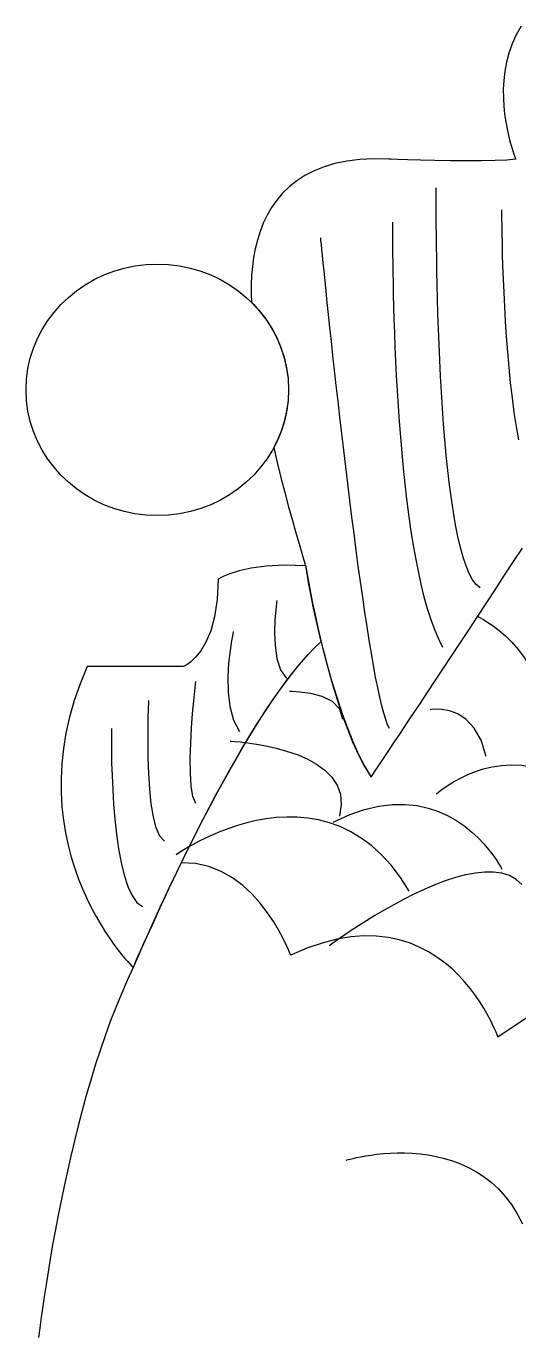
# Model space of a CAD drawing. Extents: x 40 to 170, y 25 to 272.
# Drawn here: x 93.65 to 101.8, y 80.51 to 102.09 of the extents above; entities that cross this region are included whole.
import ezdxf

# ---------------------------------------------------------------- set-up
doc = ezdxf.new("R2010")
doc.units = 0

msp = doc.modelspace()

# ---------------------------------------------------------------- linework, layer by layer
at = {"color": 250, "linetype": 'Continuous'}
for points in [[(101.834706, 102.087538), (101.752131, 101.941803), (101.68515, 101.793005), (101.632533, 101.642285), (101.593052, 101.490782), (101.56548, 101.339634), (101.548587, 101.189982), (101.541146, 101.042964), (101.541929, 100.899719), (101.549707, 100.761387), (101.563253, 100.629107), (101.581337, 100.504018), (101.602732, 100.38726), (101.62621, 100.279972), (101.650542, 100.183292), (101.674501, 100.098361), (101.696857, 100.026317), (101.716384, 99.9683), (101.731852, 99.925448), (101.742033, 99.898902), (101.7457, 99.8898), (101.598988, 99.873504), (101.40433, 99.8634), (101.174773, 99.858512), (100.923363, 99.85786), (100.663146, 99.860467), (100.407169, 99.865356), (100.168479, 99.871548), (99.96012, 99.878067), (99.79514, 99.883933), (99.686584, 99.88817), (99.6475, 99.8898), (99.398297, 99.89304), (99.167087, 99.880825), (98.953251, 99.853983), (98.756173, 99.813341), (98.575236, 99.759727), (98.409823, 99.693969), (98.259316, 99.616894), (98.1231, 99.529331), (98.000555, 99.432107), (97.891066, 99.32605), (97.794016, 99.211987), (97.708787, 99.090747), (97.634762, 98.963156), (97.571325, 98.830043), (97.517858, 98.692236), (97.473744, 98.550562), (97.438366, 98.405848), (97.411107, 98.258924), (97.39135, 98.110615), (97.378478, 97.961751), (97.371873, 97.813159), (97.37092, 97.665666), (97.375, 97.5201), (97.495997, 97.390224), (97.605498, 97.250995), (97.702774, 97.103111), (97.787092, 96.947272), (97.857719, 96.784176), (97.913926, 96.614522), (97.954979, 96.439009), (97.980148, 96.258335), (97.9887, 96.0732), (97.981519, 95.903457), (97.960348, 95.737393), (97.92575, 95.57555), (97.878285, 95.418474), (97.818515, 95.266709), (97.747, 95.1208), (97.802384, 94.874596), (97.862704, 94.625089), (97.925807, 94.377915), (97.989542, 94.13871), (98.051758, 93.913111), (98.110305, 93.706755), (98.163031, 93.525278), (98.207784, 93.374318), (98.242415, 93.25951), (98.26477, 93.186492), (98.2727, 93.1609), (98.275921, 93.141074), (98.285533, 93.083854), (98.30146, 92.992624), (98.323626, 92.870771), (98.351956, 92.721679), (98.386373, 92.548734), (98.426802, 92.355322), (98.473166, 92.144827), (98.52539, 91.920636), (98.583397, 91.686134), (98.647112, 91.444706), (98.716459, 91.199737), (98.791362, 90.954614), (98.871744, 90.71272), (98.957531, 90.477443), (99.048646, 90.252167), (99.145013, 90.040277), (99.246556, 89.84516), (99.3532, 89.6702), (99.360069, 89.680448), (99.380239, 89.710552), (99.41305, 89.759554), (99.457845, 89.826495), (99.513966, 89.910418), (99.580755, 90.010365), (99.657555, 90.125375), (99.743706, 90.254493), (99.838552, 90.396758), (99.941434, 90.551213), (100.051694, 90.7169), (100.168675, 90.89286), (100.291718, 91.078134), (100.420165, 91.271765), (100.553358, 91.472794), (100.69064, 91.680263), (100.831353, 91.893213), (100.974838, 92.110687), (101.120438, 92.331725), (101.267494, 92.55537), (101.415348, 92.780663), (101.563344, 93.006646), (101.710822, 93.23236), (101.857125, 93.456848)], [(101.1555, 92.7982), (101.092811, 92.853916), (101.033837, 92.933965), (100.978465, 93.036843), (100.92658, 93.161049), (100.878071, 93.305083), (100.832825, 93.467442), (100.790728, 93.646624), (100.751668, 93.841128), (100.715531, 94.049453), (100.682205, 94.270097), (100.651577, 94.501557), (100.623533, 94.742333), (100.597961, 94.990923), (100.574748, 95.245826), (100.553781, 95.505539), (100.534947, 95.76856), (100.518132, 96.03339), (100.503225, 96.298525), (100.490111, 96.562464), (100.478679, 96.823706), (100.468815, 97.080749), (100.460405, 97.332091), (100.453338, 97.576231), (100.4475, 97.811667), (100.442778, 98.036897), (100.43906, 98.25042), (100.436231, 98.450734), (100.43418, 98.636338), (100.432794, 98.80573), (100.431958, 98.957408), (100.431561, 99.089871), (100.43149, 99.201617), (100.431631, 99.291145), (100.431872, 99.356952), (100.432099, 99.397538), (100.4322, 99.4114)], [(101.799634, 95.246374), (101.759352, 95.467668), (101.723095, 95.700598), (101.69065, 95.942679), (101.661806, 96.191426), (101.636352, 96.444353), (101.614075, 96.698975), (101.594764, 96.952807), (101.578206, 97.203362), (101.56419, 97.448156), (101.552504, 97.684703), (101.542937, 97.910518), (101.535276, 98.123115), (101.529309, 98.320009), (101.524826, 98.498715), (101.521613, 98.656746), (101.519459, 98.791617), (101.518153, 98.900844), (101.517482, 98.98194), (101.517235, 99.032421), (101.5172, 99.0498)], [(99.7089, 98.8431), (99.708806, 98.831395), (99.708602, 98.797009), (99.708404, 98.741037), (99.708328, 98.664577), (99.70849, 98.568722), (99.709008, 98.454568), (99.709996, 98.323211), (99.711572, 98.175746), (99.713852, 98.013269), (99.716951, 97.836875), (99.720987, 97.64766), (99.726076, 97.446719), (99.732333, 97.235147), (99.739875, 97.014041), (99.748819, 96.784495), (99.759281, 96.547604), (99.771376, 96.304466), (99.785222, 96.056174), (99.800934, 95.803824), (99.818629, 95.548512), (99.838424, 95.291334), (99.860433, 95.033384), (99.884775, 94.775758), (99.911564, 94.519552), (99.940917, 94.265861), (99.972951, 94.015781), (100.007782, 93.770407), (100.045526, 93.530834), (100.0863, 93.298158), (100.130219, 93.073475), (100.1774, 92.85788), (100.227959, 92.652468), (100.282013, 92.458335), (100.339678, 92.276576), (100.40107, 92.108287), (100.466305, 91.954563), (100.5355, 91.8165)], [(99.6572, 90.4732), (99.627165, 90.53601), (99.59616, 90.620351), (99.564267, 90.725087), (99.531572, 90.849078), (99.498156, 90.991187), (99.464104, 91.150275), (99.4295, 91.325205), (99.394428, 91.514838), (99.35897, 91.718037), (99.323212, 91.933662), (99.287235, 92.160577), (99.251125, 92.397643), (99.214964, 92.643721), (99.178837, 92.897674), (99.142827, 93.158364), (99.107018, 93.424652), (99.071493, 93.695401), (99.036336, 93.969472), (99.001632, 94.245727), (98.967462, 94.523028), (98.933913, 94.800238), (98.901065, 95.076217), (98.869005, 95.349828), (98.837815, 95.619932), (98.807578, 95.885393), (98.77838, 96.14507), (98.750302, 96.397828), (98.72343, 96.642526), (98.697846, 96.878028), (98.673634, 97.103194), (98.650879, 97.316888), (98.629663, 97.51797), (98.610071, 97.705304), (98.592186, 97.877749), (98.576091, 98.03417), (98.561871, 98.173427), (98.549609, 98.294382), (98.539389, 98.395898), (98.531294, 98.476835), (98.525409, 98.536057), (98.521816, 98.572425), (98.5206, 98.5848)], [(95.8181, 98.1533), (96.004922, 98.14564), (96.18742, 98.123083), (96.364934, 98.086261), (96.536805, 98.035806), (96.702372, 97.972351), (96.860975, 97.896528), (97.011954, 97.808971), (97.154649, 97.710311), (97.288398, 97.601181), (97.412543, 97.482214), (97.526423, 97.354042), (97.629378, 97.217298), (97.720747, 97.072614), (97.799871, 96.920623), (97.866089, 96.761958), (97.918741, 96.59725), (97.957167, 96.427133), (97.980707, 96.252239), (97.9887, 96.0732), (97.980707, 95.894161), (97.957167, 95.719264), (97.918741, 95.549143), (97.866089, 95.384431), (97.799871, 95.22576), (97.720747, 95.073762), (97.629378, 94.929071), (97.526423, 94.79232), (97.412543, 94.66414), (97.288398, 94.545165), (97.154649, 94.436028), (97.011954, 94.33736), (96.860975, 94.249796), (96.702372, 94.173967), (96.536805, 94.110506), (96.364934, 94.060046), (96.18742, 94.02322), (96.004922, 94.00066), (95.8181, 93.993), (95.631263, 94.00066), (95.448752, 94.02322), (95.271225, 94.060046), (95.099344, 94.110506), (94.933768, 94.173967), (94.775157, 94.249796), (94.624171, 94.33736), (94.481471, 94.436028), (94.347716, 94.545165), (94.223568, 94.66414), (94.109685, 94.79232), (94.006727, 94.929071), (93.915356, 95.073762), (93.836231, 95.22576), (93.770012, 95.384431), (93.717359, 95.549143), (93.678933, 95.719264), (93.655393, 95.894161), (93.6474, 96.0732), (93.655393, 96.252239), (93.678933, 96.427133), (93.717359, 96.59725), (93.770012, 96.761958), (93.836231, 96.920623), (93.915356, 97.072614), (94.006727, 97.217298), (94.109685, 97.354042), (94.223568, 97.482214), (94.347716, 97.601181), (94.481471, 97.710311), (94.624171, 97.808971), (94.775157, 97.896528), (94.933768, 97.972351), (95.099344, 98.035806), (95.271225, 98.086261), (95.448752, 98.123083), (95.631263, 98.14564), (95.8181, 98.1533)], [(98.5273, 91.9129), (98.533563, 91.886717), (98.551973, 91.81212), (98.581819, 91.695662), (98.622392, 91.543896), (98.672983, 91.363372), (98.732882, 91.160643), (98.801379, 90.942263), (98.877766, 90.714781), (98.961331, 90.484752), (99.051367, 90.258727), (99.147164, 90.043259), (99.248011, 89.844899), (99.3532, 89.6702), (99.360069, 89.680448), (99.380239, 89.710552), (99.41305, 89.759554), (99.457845, 89.826495), (99.513966, 89.910418), (99.580755, 90.010365), (99.657555, 90.125375), (99.743706, 90.254493), (99.838552, 90.396758), (99.941434, 90.551213), (100.051694, 90.7169), (100.168675, 90.89286), (100.291718, 91.078134), (100.420165, 91.271765), (100.553358, 91.472794), (100.69064, 91.680263), (100.831353, 91.893213), (100.974838, 92.110687), (101.120438, 92.331725), (101.267494, 92.55537), (101.415348, 92.780663), (101.563344, 93.006646), (101.710822, 93.23236), (101.857125, 93.456848)], [(98.2727, 93.1609), (97.919711, 93.172363), (97.619289, 93.157538), (97.369738, 93.124056), (97.169362, 93.07955), (97.016467, 93.03165), (96.909355, 92.987988), (96.846331, 92.956194), (96.8257, 92.9439), (96.809491, 92.604467), (96.765494, 92.321043), (96.700658, 92.088852), (96.621927, 91.903118), (96.53625, 91.759062), (96.450573, 91.65191), (96.371842, 91.576885), (96.307006, 91.529209), (96.263009, 91.504106), (96.2468, 91.4968), (96.074555, 91.4968), (95.845489, 91.4968), (95.584194, 91.4968), (95.315263, 91.4968), (95.063285, 91.4968), (94.852855, 91.4968), (94.708562, 91.4968), (94.655, 91.4968), (94.539309, 91.212742), (94.443565, 90.934871), (94.366673, 90.6634), (94.307536, 90.398539), (94.26506, 90.140501), (94.23815, 89.889498), (94.22571, 89.645742), (94.226645, 89.409444), (94.23986, 89.180818), (94.26426, 88.960074), (94.298748, 88.747425), (94.342231, 88.543083), (94.393613, 88.34726), (94.451799, 88.160168), (94.515692, 87.982018), (94.584199, 87.813022), (94.656224, 87.653394), (94.730671, 87.503344), (94.806445, 87.363085), (94.882452, 87.232828), (94.957595, 87.112786), (95.03078, 87.00317), (95.100912, 86.904193), (95.166894, 86.816066), (95.227632, 86.739002), (95.282031, 86.673213), (95.328995, 86.618909), (95.367429, 86.576304), (95.396238, 86.54561), (95.414327, 86.527038), (95.4206, 86.5208), (95.425635, 86.532729), (95.440482, 86.567656), (95.464754, 86.624291), (95.498064, 86.701345), (95.540023, 86.797529), (95.590245, 86.911551), (95.648343, 87.042124), (95.713928, 87.187956), (95.786614, 87.347759), (95.866014, 87.520243), (95.951739, 87.704119), (96.043404, 87.898095), (96.140619, 88.100884), (96.242998, 88.311195), (96.350155, 88.527738), (96.4617, 88.749225), (96.577247, 88.974365), (96.696409, 89.201868), (96.818799, 89.430446), (96.944028, 89.658808), (97.071709, 89.885664), (97.201456, 90.109726), (97.332881, 90.329703), (97.465597, 90.544306), (97.599216, 90.752245), (97.73335, 90.952231), (97.867613, 91.142973), (98.001618, 91.323183), (98.134976, 91.49157), (98.2673, 91.646845), (98.398204, 91.787718), (98.5273, 91.9129), (98.46074, 92.20033), (98.403968, 92.463509), (98.35715, 92.69516), (98.32045, 92.888003), (98.294032, 93.03476), (98.27806, 93.128152), (98.2727, 93.1609)], [(97.7972, 92.5915), (97.791145, 92.548716), (97.777825, 92.433281), (97.764505, 92.264568), (97.75845, 92.06195), (97.766927, 91.844801), (97.7972, 91.632494), (97.856536, 91.444402), (97.9522, 91.2999)], [(101.1039, 92.3332), (101.117171, 92.32691), (101.154573, 92.307755), (101.212493, 92.275312), (101.287316, 92.229154), (101.375426, 92.168858), (101.473211, 92.093996), (101.577055, 92.004146), (101.683344, 91.89888), (101.788463, 91.777775), (101.888797, 91.640405), (101.980733, 91.486345), (102.060656, 91.31517), (102.12495, 91.126455), (102.170003, 90.919775), (102.192199, 90.694705), (102.187923, 90.450819), (102.153562, 90.187692), (102.0855, 89.9049)], [(101.9207, 85.6864), (101.4523, 85.3708), (101.448889, 85.38028), (101.438513, 85.407573), (101.420959, 85.450955), (101.396014, 85.508704), (101.363465, 85.579096), (101.323099, 85.660408), (101.274702, 85.750919), (101.218061, 85.848904), (101.152963, 85.952641), (101.079196, 86.060406), (100.996545, 86.170478), (100.904798, 86.281133), (100.803742, 86.390648), (100.693163, 86.4973), (100.572847, 86.599366), (100.442583, 86.695124), (100.302157, 86.78285), (100.151356, 86.860822), (99.989966, 86.927316), (99.817774, 86.98061), (99.634567, 87.018981), (99.440133, 87.040706), (99.234257, 87.044061), (99.016727, 87.027325), (98.787329, 86.988773), (98.545851, 86.926684), (98.292079, 86.839334), (98.0258, 86.725), (98.018058, 86.745034), (97.994743, 86.80135), (97.955722, 86.888272), (97.900863, 87.000122), (97.830033, 87.131222), (97.743099, 87.275896), (97.639928, 87.428466), (97.520388, 87.583254), (97.384345, 87.734584), (97.231667, 87.876778), (97.062221, 88.004158), (96.875874, 88.111048), (96.672493, 88.19177), (96.451946, 88.240646), (96.2141, 88.252), (96.301738, 88.430182), (96.392522, 88.612172), (96.486231, 88.79723), (96.582643, 88.984617), (96.681535, 89.173594), (96.782686, 89.36342), (96.885875, 89.553357), (96.990878, 89.742666), (97.097475, 89.930606), (97.205444, 90.116439), (97.314562, 90.299425), (97.424609, 90.478824), (97.535361, 90.653898), (97.646598, 90.823907), (97.758097, 90.988111), (97.869636, 91.145771), (97.980994, 91.296147), (98.091949, 91.438501), (98.202279, 91.572093), (98.311762, 91.696183), (98.420176, 91.810031), (98.5273, 91.9129)], [(97.0739, 92.0749), (97.065538, 92.03521), (97.045271, 91.925778), (97.020326, 91.761063), (96.997932, 91.555523), (96.985316, 91.323617), (96.989707, 91.079804), (97.018333, 90.838541), (97.078421, 90.614287), (97.1772, 90.4215)], [(96.4539, 89.2332), (96.407334, 89.350003), (96.378462, 89.522005), (96.364492, 89.735232), (96.36263, 89.975709), (96.37008, 90.229462), (96.38405, 90.482516), (96.401746, 90.720897), (96.420372, 90.930631), (96.437136, 91.097742), (96.449243, 91.208256), (96.4539, 91.2482)], [(98.0039, 91.0932), (98.052552, 91.091844), (98.178024, 91.082355), (98.349587, 91.056597), (98.536513, 91.006436), (98.708076, 90.923739), (98.833548, 90.800372), (98.8822, 90.6282)], [(95.9373, 88.6132), (95.861827, 88.692999), (95.80131, 88.829661), (95.754198, 89.012178), (95.718939, 89.229546), (95.693981, 89.470759), (95.677771, 89.724811), (95.668759, 89.980697), (95.665391, 90.22741), (95.666115, 90.453946), (95.669381, 90.649299), (95.673634, 90.802462), (95.677325, 90.902431), (95.6789, 90.9382)], [(101.2589, 90.0082), (101.172567, 90.279716), (101.058173, 90.481067), (100.925922, 90.622459), (100.786019, 90.714098), (100.64867, 90.76619), (100.524078, 90.788941), (100.422449, 90.792555), (100.353988, 90.78724), (100.3289, 90.7832)], [(95.0589, 90.4732), (95.058501, 90.446352), (95.057851, 90.369974), (95.05777, 90.250312), (95.059077, 90.093611), (95.062594, 89.90612), (95.069139, 89.694083), (95.079534, 89.463748), (95.094598, 89.221361), (95.115152, 88.973168), (95.142014, 88.725417), (95.176006, 88.484352), (95.217948, 88.256221), (95.268659, 88.047271), (95.32896, 87.863747), (95.39967, 87.711896), (95.48161, 87.597965), (95.5756, 87.5282)], [(97.0222, 90.2666), (97.043265, 90.265337), (97.102758, 90.260793), (97.195125, 90.25183), (97.314815, 90.237314), (97.456275, 90.216109), (97.613951, 90.187081), (97.782291, 90.149092), (97.955743, 90.101008), (98.128753, 90.041693), (98.295768, 89.970011), (98.451236, 89.884828), (98.589605, 89.785007), (98.70532, 89.669414), (98.79283, 89.536912), (98.846582, 89.386366), (98.861023, 89.21664), (98.8306, 89.0266)], [(103.3255, 88.9232), (103.134783, 89.150674), (102.943688, 89.341611), (102.753117, 89.498544), (102.563973, 89.624007), (102.377158, 89.720531), (102.193575, 89.79065), (102.014127, 89.836896), (101.839715, 89.861803), (101.671242, 89.867903), (101.509612, 89.857728), (101.355725, 89.833812), (101.210485, 89.798688), (101.074794, 89.754889), (100.949555, 89.704946), (100.83567, 89.651393), (100.734042, 89.596763), (100.645573, 89.543589), (100.571165, 89.494403), (100.511722, 89.451738), (100.468145, 89.418128), (100.441337, 89.396104), (100.4322, 89.3882)], [(98.7272, 88.9232), (98.993287, 89.0453), (99.245414, 89.133054), (99.483683, 89.189377), (99.708193, 89.217179), (99.919045, 89.219372), (100.11634, 89.198871), (100.300178, 89.158585), (100.470659, 89.101429), (100.627885, 89.030313), (100.771954, 88.948151), (100.902969, 88.857854), (101.02103, 88.762336), (101.126236, 88.664507), (101.218689, 88.567281), (101.298489, 88.47357), (101.365736, 88.386286), (101.420531, 88.308341), (101.462974, 88.242648), (101.493167, 88.192118), (101.511208, 88.159665), (101.5172, 88.1482)], [(99.9851, 87.7826), (99.837912, 88.011473), (99.683857, 88.212534), (99.523809, 88.387221), (99.358643, 88.536975), (99.189236, 88.663232), (99.016461, 88.767433), (98.841194, 88.851015), (98.664311, 88.915418), (98.486685, 88.962081), (98.309194, 88.992442), (98.132711, 89.007941), (97.958112, 89.010015), (97.786272, 89.000104), (97.618067, 88.979646), (97.45437, 88.950081), (97.296058, 88.912848), (97.144006, 88.869384), (96.999089, 88.821129), (96.862182, 88.769521), (96.73416, 88.716), (96.615899, 88.662004), (96.508273, 88.608972), (96.412158, 88.558343), (96.328428, 88.511555), (96.25796, 88.470048), (96.201628, 88.43526), (96.160307, 88.40863), (96.134873, 88.391597), (96.1262, 88.3856)], [(101.9207, 85.6863), (101.4523, 85.3708), (101.448889, 85.38028), (101.438513, 85.407573), (101.420959, 85.450955), (101.396014, 85.508704), (101.363465, 85.579096), (101.323099, 85.660408), (101.274702, 85.750919), (101.218061, 85.848904), (101.152963, 85.952641), (101.079196, 86.060406), (100.996545, 86.170478), (100.904798, 86.281133), (100.803742, 86.390648), (100.693163, 86.4973), (100.572847, 86.599366), (100.442583, 86.695124), (100.302157, 86.78285), (100.151356, 86.860822), (99.989966, 86.927316), (99.817774, 86.98061), (99.634567, 87.018981), (99.440133, 87.040706), (99.234257, 87.044061), (99.016727, 87.027325), (98.787329, 86.988773), (98.545851, 86.926684), (98.292079, 86.839334), (98.0258, 86.725), (98.018058, 86.745034), (97.994743, 86.80135), (97.955722, 86.888272), (97.900863, 87.000122), (97.830033, 87.131222), (97.743099, 87.275896), (97.639928, 87.428466), (97.520388, 87.583254), (97.384345, 87.734584), (97.231667, 87.876778), (97.062221, 88.004158), (96.875874, 88.111048), (96.672493, 88.19177), (96.451946, 88.240646), (96.2141, 88.252), (96.076846, 87.968059), (95.94979, 87.699859), (95.833935, 87.450732), (95.730279, 87.22401), (95.639825, 87.023025), (95.563573, 86.85111), (95.502523, 86.711598), (95.457678, 86.607821), (95.430036, 86.543111), (95.4206, 86.5208)], [(101.849892, 87.894431), (101.753162, 87.979296), (101.641599, 88.040561), (101.516802, 88.079941), (101.380369, 88.099148), (101.233899, 88.099898), (101.078991, 88.083904), (100.917242, 88.05288), (100.750253, 88.00854), (100.579622, 87.952598), (100.406946, 87.886767), (100.233825, 87.812763), (100.061857, 87.732297), (99.892642, 87.647086), (99.727777, 87.558842), (99.568861, 87.46928), (99.417492, 87.380113), (99.275271, 87.293055), (99.143794, 87.20982), (99.024661, 87.132123), (98.91947, 87.061677), (98.82982, 87.000196), (98.757309, 86.949393), (98.703536, 86.910984), (98.670101, 86.886682), (98.6586, 86.8782)], [(95.4206, 86.5208), (95.319854, 86.307555), (95.222842, 86.087219), (95.129511, 85.86052), (95.039806, 85.628188), (94.953671, 85.390951), (94.871051, 85.149537), (94.791893, 84.904676), (94.716139, 84.657096), (94.643737, 84.407526), (94.57463, 84.156694), (94.508764, 83.90533), (94.446084, 83.654161), (94.386535, 83.403917), (94.330061, 83.155326), (94.276609, 82.909117), (94.226124, 82.666018), (94.178549, 82.426759), (94.13383, 82.192067), (94.091913, 81.962673), (94.052742, 81.739304), (94.016263, 81.522688), (93.98242, 81.313556), (93.951159, 81.112634), (93.922424, 80.920653), (93.896161, 80.738341), (93.872315, 80.566426), (93.850831, 80.405638)], [(98.9434, 83.3377), (98.950795, 83.339861), (98.972419, 83.345858), (99.00743, 83.354958), (99.054987, 83.36643), (99.114249, 83.379543), (99.184374, 83.393565), (99.26452, 83.407765), (99.353846, 83.42141), (99.451511, 83.43377), (99.556673, 83.444113), (99.66849, 83.451708), (99.786122, 83.455822), (99.908727, 83.455725), (100.035462, 83.450685), (100.165488, 83.43997), (100.297961, 83.422849), (100.432042, 83.39859), (100.566887, 83.366462), (100.701657, 83.325734), (100.835509, 83.275673), (100.967602, 83.215549), (101.097094, 83.144629), (101.223144, 83.062183), (101.344911, 82.967478), (101.461553, 82.859783), (101.572228, 82.738367), (101.676095, 82.602498), (101.772313, 82.451445), (101.86004, 82.284476)]]:
    msp.add_lwpolyline(points, dxfattribs=at)

doc.saveas('drawing.dxf')
